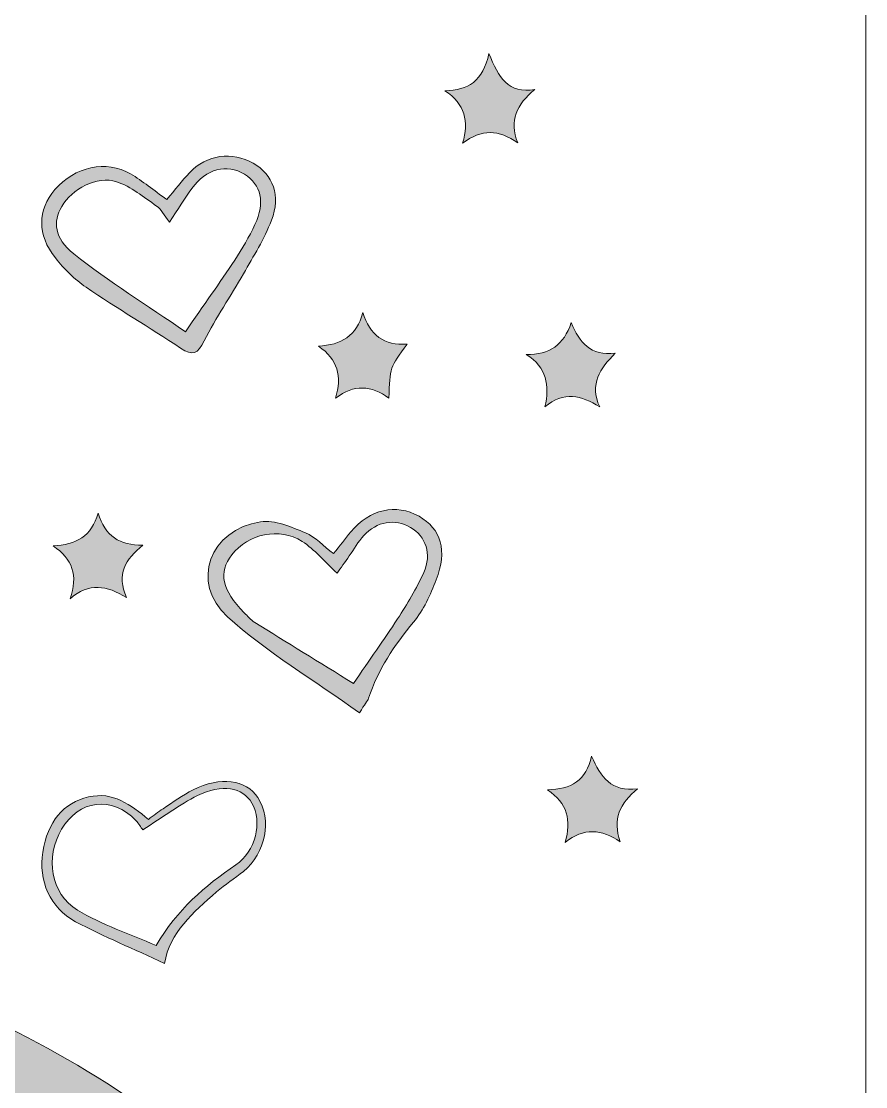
# Model space of a CAD drawing. Extents: x -202 to 798, y -79 to 921.
# Drawn here: x 561.7 to 798, y 219.1 to 517.3 of the extents above; entities that cross this region are included whole.
import ezdxf

# ---------------------------------------------------------------- set-up
doc = ezdxf.new("R2010")
doc.units = 0
doc.header["$MEASUREMENT"] = 0
doc.layers.add('Layer 1', color=7, linetype='Continuous', lineweight=0)

# ---------------------------------------------------------------- blocks, each defined once
blk = doc.blocks.new('Block_1')
at = {"layer": 'Layer 1', "true_color": 0x000000, "transparency": 33554687}
h = blk.add_hatch(color=18, dxfattribs=at)
h.dxf.hatch_style = 2
edge = h.paths.add_edge_path()
edge.add_spline(control_points=[(700.64, 483.22), (695.33, 487.08), (690.49, 487.13), (685.21, 483.13), (686.98, 489.24), (685.92, 494.12), (680.28, 497.84), (686.8, 497.93), (690.89, 500.55), (692.58, 508.25), (695.26, 501.63), (697.95, 496.83), (705.46, 498.21), (700.28, 493.98), (698.2, 489.55), (700.64, 483.22)], knot_values=[0, 0, 0, 0, 1, 1, 1, 2, 2, 2, 3, 3, 3, 4, 4, 4, 5, 5, 5, 5], degree=3, periodic=0)
h = blk.add_hatch(color=18, dxfattribs=at)
h.dxf.hatch_style = 2
edge = h.paths.add_edge_path()
edge.add_spline(control_points=[(603.18, 461.06), (601.61, 463.08), (600.85, 464.7), (599.58, 465.58), (595.98, 468.07), (592.43, 471.04), (588.38, 472.38), (582.99, 474.16), (575.79, 470.34), (573.04, 465.45), (570.61, 461.12), (570.79, 456.69), (576.43, 452.2), (586.22, 444.4), (596.94, 437.77), (607.63, 430.41), (612.79, 437.87), (617.22, 444.08), (621.43, 450.44), (623.54, 453.62), (625.48, 456.95), (627.11, 460.4), (630.01, 466.55), (628.83, 471.62), (624.2, 474.45), (619.18, 477.53), (613.47, 476.05), (609.46, 470.49), (607.43, 467.68), (605.6, 464.72), (603.18, 461.06)], knot_values=[0, 0, 0, 0, 1, 1, 1, 2, 2, 2, 3, 3, 3, 4, 4, 4, 5, 5, 5, 6, 6, 6, 7, 7, 7, 8, 8, 8, 9, 9, 9, 10, 10, 10, 10], degree=3, periodic=0)
edge = h.paths.add_edge_path()
edge.add_spline(control_points=[(602.45, 467.38), (604.73, 470.11), (606.64, 472.63), (608.79, 474.91), (613.58, 479.95), (620.76, 480.96), (626.59, 477.56), (632.18, 474.31), (634.41, 468.49), (631.73, 461.58), (629.71, 456.37), (626.7, 451.53), (623.91, 446.64), (620.32, 440.34), (616.15, 434.35), (612.92, 427.87), (611.08, 424.19), (609.69, 423.55), (606.28, 425.81), (597.54, 431.6), (588.52, 436.96), (579.86, 442.85), (576.62, 445.05), (573.7, 447.97), (571.25, 451.05), (566.09, 457.56), (566.25, 464.48), (571.14, 470.17), (576.67, 476.6), (585.45, 478.56), (592.27, 474.57), (595.68, 472.58), (598.76, 470.01), (602.45, 467.38)], knot_values=[0, 0, 0, 0, 1, 1, 1, 2, 2, 2, 3, 3, 3, 4, 4, 4, 5, 5, 5, 6, 6, 6, 7, 7, 7, 8, 8, 8, 9, 9, 9, 10, 10, 10, 11, 11, 11, 11], degree=3, periodic=0)
h = blk.add_hatch(color=18, dxfattribs=at)
h.dxf.hatch_style = 2
edge = h.paths.add_edge_path()
edge.add_spline(control_points=[(669.7, 426.95), (664.87, 420.44), (664.87, 420.44), (664.57, 411.77), (659.71, 415.49), (654.85, 415.72), (649.65, 411.82), (651.5, 417.92), (650.34, 422.65), (644.85, 426.37), (651.22, 426.71), (655.56, 429.2), (657.27, 435.76), (659.29, 429.5), (663.19, 426.45), (669.7, 426.95)], knot_values=[0, 0, 0, 0, 1, 1, 1, 2, 2, 2, 3, 3, 3, 4, 4, 4, 5, 5, 5, 5], degree=3, periodic=0)
h = blk.add_hatch(color=18, dxfattribs=at)
h.dxf.hatch_style = 2
edge = h.paths.add_edge_path()
edge.add_spline(control_points=[(715.57, 432.94), (717.91, 427.34), (721.02, 423.62), (727.89, 424.39), (723.72, 420.07), (720.65, 415.77), (723.56, 409.37), (718.37, 412.53), (713.55, 413.98), (708.25, 409.35), (709.57, 415.43), (708.79, 420.41), (703.02, 424.04), (709.55, 423.96), (713.55, 426.71), (715.57, 432.94)], knot_values=[0, 0, 0, 0, 1, 1, 1, 2, 2, 2, 3, 3, 3, 4, 4, 4, 5, 5, 5, 5], degree=3, periodic=0)
h = blk.add_hatch(color=18, dxfattribs=at)
h.dxf.hatch_style = 2
edge = h.paths.add_edge_path()
edge.add_spline(control_points=[(654.64, 332), (659.15, 338.56), (663.22, 344.21), (667, 350.05), (669.69, 354.23), (672.32, 358.51), (674.35, 363.03), (676.67, 368.2), (674.92, 373.15), (670.64, 375.66), (666.34, 378.18), (661.17, 377.36), (657.54, 373.35), (655.99, 371.64), (654.84, 369.58), (653.5, 367.68), (652.3, 365.96), (651.1, 364.25), (650.09, 362.81), (646.61, 366.04), (643.83, 369.46), (640.3, 371.74), (633.95, 375.83), (625.2, 373.84), (620.6, 367.93), (616.81, 363.05), (617.87, 358.12), (624.09, 351.76), (625.02, 350.82), (625.93, 349.78), (627.04, 349.08), (636.04, 343.45), (645.09, 337.9), (654.64, 332)], knot_values=[0, 0, 0, 0, 1, 1, 1, 2, 2, 2, 3, 3, 3, 4, 4, 4, 5, 5, 5, 6, 6, 6, 7, 7, 7, 8, 8, 8, 9, 9, 9, 10, 10, 10, 11, 11, 11, 11], degree=3, periodic=0)
edge = h.paths.add_edge_path()
edge.add_spline(control_points=[(656.34, 323.79), (643.63, 332.88), (630.48, 340.62), (619.41, 350.66), (608.88, 360.22), (614.46, 375.07), (628.67, 377.23), (632.63, 377.83), (637.24, 375.75), (641.23, 374.11), (644.02, 372.96), (646.25, 370.47), (649.08, 368.31), (650.85, 370.53), (652.33, 372.48), (653.91, 374.36), (659.26, 380.74), (666.5, 382.39), (673.01, 378.76), (679.18, 375.31), (681.05, 369.08), (677.81, 360.96), (676.17, 356.82), (674.3, 352.51), (671.48, 349.16), (666.05, 342.69), (661.59, 335.84), (658.87, 327.84), (658.56, 326.94), (657.85, 326.17), (656.34, 323.79)], knot_values=[0, 0, 0, 0, 1, 1, 1, 2, 2, 2, 3, 3, 3, 4, 4, 4, 5, 5, 5, 6, 6, 6, 7, 7, 7, 8, 8, 8, 9, 9, 9, 10, 10, 10, 10], degree=3, periodic=0)
h = blk.add_hatch(color=18, dxfattribs=at)
h.dxf.hatch_style = 2
edge = h.paths.add_edge_path()
edge.add_spline(control_points=[(583.24, 379.66), (585.22, 373.25), (589.2, 370.53), (595.73, 370.69), (590.9, 366.68), (588.21, 362.47), (591.2, 356.03), (585.63, 359.37), (580.66, 360.33), (575.38, 355.67), (577.67, 362.22), (576.04, 366.78), (570.62, 370.48), (576.99, 370.79), (581.41, 373.15), (583.24, 379.66)], knot_values=[0, 0, 0, 0, 1, 1, 1, 2, 2, 2, 3, 3, 3, 4, 4, 4, 5, 5, 5, 5], degree=3, periodic=0)
h = blk.add_hatch(color=18, dxfattribs=at)
h.dxf.hatch_style = 2
edge = h.paths.add_edge_path()
edge.add_spline(control_points=[(713.9, 287.5), (715.65, 293.68), (714.57, 298.45), (708.97, 302.2), (715.49, 302.37), (719.88, 304.82), (721.31, 311.62), (723.84, 305.82), (726.83, 301.49), (734.19, 302.52), (729.22, 298.4), (727.08, 294), (729.33, 287.66), (724.06, 291.31), (719.1, 291.61), (713.9, 287.5)], knot_values=[0, 0, 0, 0, 1, 1, 1, 2, 2, 2, 3, 3, 3, 4, 4, 4, 5, 5, 5, 5], degree=3, periodic=0)
h = blk.add_hatch(color=18, dxfattribs=at)
h.dxf.hatch_style = 2
edge = h.paths.add_edge_path()
edge.add_spline(control_points=[(595.7, 291), (595.18, 291.73), (594.62, 292.79), (593.81, 293.62), (587.09, 300.56), (577.8, 299.45), (572.97, 291.17), (568.39, 283.33), (569.82, 273.2), (577.47, 268.55), (584.28, 264.41), (592.08, 261.89), (599.48, 258.64), (605.27, 268.75), (613.15, 275.3), (621.74, 281.19), (627.32, 285.01), (629.25, 293.2), (626.24, 298.5), (623.71, 302.93), (617.82, 304.04), (611.04, 300.6), (606.04, 298.06), (601.48, 294.67), (595.7, 291)], knot_values=[0, 0, 0, 0, 1, 1, 1, 2, 2, 2, 3, 3, 3, 4, 4, 4, 5, 5, 5, 6, 6, 6, 7, 7, 7, 8, 8, 8, 8], degree=3, periodic=0)
edge = h.paths.add_edge_path()
edge.add_spline(control_points=[(597.29, 293.93), (598.73, 294.99), (600.01, 296.02), (601.37, 296.91), (604.15, 298.73), (606.85, 300.74), (609.8, 302.21), (617.47, 306.05), (624.56, 305.09), (627.88, 300.04), (631.94, 293.88), (630.13, 284.46), (623.86, 279.4), (621.41, 277.41), (618.72, 275.7), (616.34, 273.62), (609.83, 267.94), (603.24, 262.29), (601.81, 253.63), (593.2, 257.63), (584.87, 261.1), (576.93, 265.31), (569.72, 269.14), (566.45, 276.89), (567.71, 284.78), (569.07, 293.27), (573.47, 298.57), (580.55, 300.22), (587.38, 301.81), (592.31, 298.04), (597.29, 293.93)], knot_values=[0, 0, 0, 0, 1, 1, 1, 2, 2, 2, 3, 3, 3, 4, 4, 4, 5, 5, 5, 6, 6, 6, 7, 7, 7, 8, 8, 8, 9, 9, 9, 10, 10, 10, 10], degree=3, periodic=0)
h = blk.add_hatch(color=18, dxfattribs=at)
h.dxf.hatch_style = 2
edge = h.paths.add_edge_path()
edge.add_spline(control_points=[(192.81, 153.18), (192.81, 151.49), (192.83, 150.24), (192.81, 148.99), (192.7, 143.6), (193.23, 138.23), (199.17, 136.18), (205.1, 134.12), (209.34, 137.61), (213, 141.83), (213.66, 142.58), (214.41, 143.32), (214.81, 144.21), (218.9, 153.44), (223.03, 162.67), (226.86, 172.01), (227.46, 173.47), (226.63, 175.51), (226.46, 177.28), (225.96, 177.33), (225.46, 177.39), (224.95, 177.45), (224.29, 175.85), (223.62, 174.24), (222.95, 172.64), (220.14, 165.88), (217.58, 159.01), (214.4, 152.44), (213.21, 149.99), (210.58, 148.25), (208.6, 146.19), (207.78, 148.87), (206.2, 151.57), (206.28, 154.23), (206.5, 161.7), (207.37, 169.15), (208.04, 176.6), (208.42, 180.76), (207.66, 184.96), (203.46, 186.16), (195.37, 188.48), (186.98, 188.36), (179.15, 184.95), (176.96, 184), (175.29, 181.3), (174, 179.05), (172.61, 176.64), (172.02, 173.78), (170.94, 171.18), (167.94, 163.99), (165.01, 156.77), (161.71, 149.73), (161, 148.22), (158.86, 147.38), (157.37, 146.24), (156.64, 147.99), (155.38, 149.72), (155.29, 151.5), (155.1, 155.47), (155.38, 159.48), (155.68, 163.46), (156.05, 168.27), (156.7, 173.06), (157.09, 177.87), (157.39, 181.71), (156.88, 185.42), (152.65, 186.95), (148.48, 188.46), (145.04, 186.75), (142.62, 183.37), (140.34, 180.19), (138.49, 176.7), (135.94, 172.5), (135.94, 175.26), (136.08, 177.17), (135.91, 179.05), (135.41, 184.41), (131.46, 188.01), (126.32, 188.02), (123.85, 188.03), (122.83, 187.28), (123.04, 184.46), (123.4, 179.5), (123.14, 174.51), (123.23, 169.53), (123.36, 161.57), (123.17, 153.57), (124.02, 145.69), (124.25, 143.54), (127.42, 140.55), (129.7, 140.04), (133.65, 139.17), (133.35, 143.35), (134.11, 145.89), (137.04, 155.75), (139.77, 165.69), (142.92, 175.48), (143.66, 177.77), (145.77, 179.61), (147.25, 181.66), (147.77, 181.38), (148.29, 181.1), (148.81, 180.82), (148.59, 178.74), (148.37, 176.66), (148.13, 174.59), (147.17, 166.02), (145.83, 157.47), (145.39, 148.87), (145.16, 144.51), (146.75, 140.12), (152, 138.93), (157.23, 137.74), (161.14, 139.93), (163.86, 144.28), (166.18, 147.99), (168.26, 151.85), (170.56, 155.83), (175.74, 141.59), (180.54, 140.98), (192.81, 153.18)], knot_values=[0, 0, 0, 0, 1, 1, 1, 2, 2, 2, 3, 3, 3, 4, 4, 4, 5, 5, 5, 6, 6, 6, 7, 7, 7, 8, 8, 8, 9, 9, 9, 10, 10, 10, 11, 11, 11, 12, 12, 12, 13, 13, 13, 14, 14, 14, 15, 15, 15, 16, 16, 16, 17, 17, 17, 18, 18, 18, 19, 19, 19, 20, 20, 20, 21, 21, 21, 22, 22, 22, 23, 23, 23, 24, 24, 24, 25, 25, 25, 26, 26, 26, 27, 27, 27, 28, 28, 28, 29, 29, 29, 30, 30, 30, 31, 31, 31, 32, 32, 32, 33, 33, 33, 34, 34, 34, 35, 35, 35, 36, 36, 36, 37, 37, 37, 38, 38, 38, 39, 39, 39, 40, 40, 40, 40], degree=3, periodic=0)
edge = h.paths.add_edge_path()
edge.add_spline(control_points=[(63.01, 126.77), (51.54, 130.64), (40.07, 134.51), (28.17, 138.52), (30.23, 150.43), (32.34, 162.69), (34.48, 174.94), (37.71, 193.47), (41, 211.99), (44.2, 230.52), (45.6, 238.64), (47.45, 239.74), (55.3, 236.73), (90.16, 223.37), (126.45, 217.14), (163.55, 214.89), (208.46, 212.17), (253.08, 215.65), (297.69, 220.53), (319.36, 222.91), (341.15, 224.22), (362.89, 225.99), (364.53, 226.12), (366.19, 226.01), (368.39, 226.01), (368.73, 219.76), (369.06, 213.73), (369.41, 207.38), (367, 207.24), (365.3, 207.41), (363.78, 206.97), (362.38, 206.56), (361.17, 205.5), (359.88, 204.73), (361.22, 203.83), (362.46, 202.65), (363.93, 202.13), (365.26, 201.65), (366.84, 201.88), (369.23, 201.76), (368.48, 192.64), (367.5, 183.76), (367.1, 174.85), (366.74, 166.85), (363.01, 160.54), (357.97, 154.88), (356.04, 152.71), (353.42, 150.88), (350.75, 149.7), (344.72, 147.02), (340.26, 149.08), (337.4, 155.63), (346.12, 158.85), (349.82, 165.9), (349.86, 174.58), (349.88, 177.94), (348.14, 182.88), (345.64, 184.25), (343.09, 185.65), (337.56, 184.76), (335.23, 182.72), (331.31, 179.28), (328.89, 174.13), (325.83, 169.71), (324.1, 167.22), (322.36, 164.74), (320.62, 162.26), (320.19, 162.56), (319.77, 162.87), (319.34, 163.18), (319.63, 167.95), (320.11, 172.73), (320.15, 177.51), (320.17, 180.64), (320.03, 184.38), (315.94, 184.98), (311.93, 185.58), (309.93, 182.49), (308.79, 179.24), (306.69, 173.25), (307.05, 167.46), (311.1, 162.22), (313.48, 159.14), (311.49, 150.57), (307.88, 149.44), (306.85, 149.12), (304.29, 150.6), (303.99, 151.68), (303.02, 155.17), (302.51, 158.84), (302.31, 162.46), (302.07, 166.95), (302.34, 171.46), (302.34, 175.95), (302.34, 183.88), (297.27, 187.48), (288.92, 184.97), (293.69, 172.4), (280.87, 175.47), (276.78, 170.46), (276.13, 170.55), (275.47, 170.64), (274.82, 170.74), (273.99, 178.16), (273.17, 185.57), (272.34, 193.01), (266.82, 192.77), (260.62, 187.19), (260.94, 180.91), (261.2, 175.75), (262.83, 170.52), (264.69, 165.63), (265.92, 162.38), (266.18, 160.11), (264.2, 156.99), (260.21, 150.72), (257.59, 143.85), (259.54, 136.15), (261.6, 128), (268.75, 122.94), (276.11, 124.32), (283.97, 125.79), (288.65, 132.36), (286.77, 141.25), (285.23, 148.5), (282.14, 155.43), (279.72, 162.5), (279.41, 163.43), (279.01, 164.33), (278.46, 165.74), (282.11, 167.79), (285.66, 169.78), (289.93, 172.17), (290.32, 166.58), (290.42, 161.93), (291.03, 157.35), (291.5, 153.77), (291.96, 149.95), (293.53, 146.78), (297.43, 138.97), (306.66, 138.35), (311.85, 145.33), (313.42, 147.44), (314.62, 149.9), (315.63, 152.34), (317.9, 157.77), (317.81, 157.81), (324.55, 159.08), (325.23, 149.75), (330.33, 144.05), (339.39, 142.15), (351.12, 139.68), (358.68, 145.94), (365.47, 155.91), (365.47, 151.53), (365.1, 148.17), (365.54, 144.91), (366.76, 135.82), (375.2, 132.28), (381.9, 138.53), (386.16, 142.5), (388.95, 148.06), (392.37, 152.92), (392.83, 153.57), (393.15, 154.31), (393.58, 155.1), (401.43, 143.96), (407.12, 144.52), (416.39, 157.27), (416.39, 153.95), (416.36, 150.76), (416.4, 147.56), (416.45, 142.86), (417.26, 138.38), (422.22, 136.37), (427.45, 134.25), (432.34, 136.15), (434.99, 140.44), (440.02, 148.58), (444.14, 157.28), (448.46, 165.83), (449.49, 167.88), (450.05, 170.24), (450.4, 172.52), (450.64, 174.04), (450.11, 175.66), (449.93, 177.24), (449.44, 177.28), (448.95, 177.31), (448.47, 177.35), (447.24, 174.18), (446.14, 170.96), (444.77, 167.87), (441.99, 161.64), (439.2, 155.42), (436.11, 149.36), (435.41, 147.99), (433.43, 147.27), (432.04, 146.25), (431.35, 147.81), (430.01, 149.38), (430.07, 150.91), (430.38, 159.55), (430.92, 168.19), (431.62, 176.82), (431.99, 181.3), (430.74, 184.67), (426.57, 186.7), (421.91, 188.96), (418.93, 187.44), (417.82, 182.36), (416.53, 176.52), (415.18, 170.68), (413.79, 164.86), (413.48, 163.58), (413.17, 162.15), (412.39, 161.15), (410.96, 159.29), (409.19, 157.71), (407.56, 156.01), (406.49, 158.24), (404.57, 160.45), (404.5, 162.72), (404.33, 168.69), (405.01, 174.68), (405.26, 180.67), (405.57, 188.31), (402.27, 191), (393.91, 189.55), (393.91, 184.37), (393.85, 179.1), (393.93, 173.82), (394.07, 164.14), (389.08, 156.37), (384.5, 148.48), (383.88, 147.42), (382.17, 147), (380.96, 146.29), (380.3, 147.54), (379.07, 148.81), (379.09, 150.05), (379.24, 156.86), (379.52, 163.67), (380.1, 170.46), (380.98, 180.74), (382.14, 191), (383.21, 201.27), (383.24, 201.57), (383.51, 201.84), (383.68, 202.14), (386.32, 202.71), (388.97, 203.28), (391.63, 203.85), (391.7, 204.46), (391.76, 205.07), (391.83, 205.68), (389.21, 206.33), (386.59, 206.98), (383.45, 207.77), (384.49, 215.33), (385.07, 223.06), (374.99, 226), (416.18, 226.84), (456.51, 222.81), (496.49, 211.94), (498.42, 222.86), (500.36, 233.29), (502.1, 243.75), (503.74, 253.6), (506.58, 255.54), (515.95, 252.56), (548.95, 242.06), (579.31, 226.46), (606.76, 205.28), (607.41, 204.78), (608.03, 204.23), (609.23, 203.24), (605.88, 201.76), (602.77, 200.78), (600.06, 199.13), (591.57, 193.97), (582.87, 189.02), (574.93, 183.09), (568.24, 178.09), (565.86, 170.57), (568.65, 162.48), (574.99, 144.11), (581.74, 125.88), (588.37, 107.6), (589.14, 105.46), (590.15, 103.39), (591.61, 99.97), (588.4, 102.29), (586.29, 103.75), (584.24, 105.29), (568.42, 117.08), (551.59, 127.19), (533.49, 135.05), (529.72, 136.68), (528.72, 138.5), (529.46, 142.54), (533.44, 164.49), (537.15, 186.48), (540.9, 208.47), (542.37, 217.13), (539.55, 221.99), (531.24, 225.15), (525.96, 227.17), (520.66, 229.25), (515.23, 230.77), (509.84, 232.28), (505.27, 234.42), (502.69, 240.2), (501.02, 230.79), (499.36, 221.38), (497.66, 211.78), (508.79, 207.96), (519.59, 204.26), (530.96, 200.36), (529.51, 191.81), (528.04, 183), (526.5, 174.2), (522.62, 151.9), (518.69, 129.61), (514.81, 107.31), (513.68, 100.8), (511.39, 99.4), (505.2, 101.78), (470.06, 115.31), (433.44, 121.57), (396.04, 124.24), (357.79, 126.97), (319.8, 123.91), (281.87, 119.53), (238.45, 114.52), (194.94, 111.43), (151.21, 113.35), (121.35, 114.67), (91.91, 119.08), (63, 126.78), (63, 126.78), (63.01, 126.77), (63.01, 126.77)], knot_values=[0, 0, 0, 0, 1, 1, 1, 2, 2, 2, 3, 3, 3, 4, 4, 4, 5, 5, 5, 6, 6, 6, 7, 7, 7, 8, 8, 8, 9, 9, 9, 10, 10, 10, 11, 11, 11, 12, 12, 12, 13, 13, 13, 14, 14, 14, 15, 15, 15, 16, 16, 16, 17, 17, 17, 18, 18, 18, 19, 19, 19, 20, 20, 20, 21, 21, 21, 22, 22, 22, 23, 23, 23, 24, 24, 24, 25, 25, 25, 26, 26, 26, 27, 27, 27, 28, 28, 28, 29, 29, 29, 30, 30, 30, 31, 31, 31, 32, 32, 32, 33, 33, 33, 34, 34, 34, 35, 35, 35, 36, 36, 36, 37, 37, 37, 38, 38, 38, 39, 39, 39, 40, 40, 40, 41, 41, 41, 42, 42, 42, 43, 43, 43, 44, 44, 44, 45, 45, 45, 46, 46, 46, 47, 47, 47, 48, 48, 48, 49, 49, 49, 50, 50, 50, 51, 51, 51, 52, 52, 52, 53, 53, 53, 54, 54, 54, 55, 55, 55, 56, 56, 56, 57, 57, 57, 58, 58, 58, 59, 59, 59, 60, 60, 60, 61, 61, 61, 62, 62, 62, 63, 63, 63, 64, 64, 64, 65, 65, 65, 66, 66, 66, 67, 67, 67, 68, 68, 68, 69, 69, 69, 70, 70, 70, 71, 71, 71, 72, 72, 72, 73, 73, 73, 74, 74, 74, 75, 75, 75, 76, 76, 76, 77, 77, 77, 78, 78, 78, 79, 79, 79, 80, 80, 80, 81, 81, 81, 82, 82, 82, 83, 83, 83, 84, 84, 84, 85, 85, 85, 86, 86, 86, 87, 87, 87, 88, 88, 88, 89, 89, 89, 90, 90, 90, 91, 91, 91, 92, 92, 92, 93, 93, 93, 94, 94, 94, 95, 95, 95, 96, 96, 96, 97, 97, 97, 98, 98, 98, 99, 99, 99, 100, 100, 100, 101, 101, 101, 102, 102, 102, 103, 103, 103, 104, 104, 104, 105, 105, 105, 106, 106, 106, 107, 107, 107, 108, 108, 108, 109, 109, 109, 110, 110, 110, 111, 111, 111, 112, 112, 112, 113, 113, 113, 114, 114, 114, 114], degree=3, periodic=0)
at = {"layer": 'Layer 1'}
for points, knots in [([(-202, 921), (131.33, 921), (464.67, 921), (798, 921), (798, 587.67), (798, 254.33), (798, -79), (464.67, -79), (131.33, -79), (-202, -79), (-202, 254.33), (-202, 587.67), (-202, 921)], [0, 0, 0, 0, 1, 1, 1, 2, 2, 2, 3, 3, 3, 4, 4, 4, 4]), ([(700.64, 483.22), (698.2, 489.55), (700.28, 493.98), (705.46, 498.21), (697.95, 496.83), (695.26, 501.63), (692.58, 508.25), (690.89, 500.55), (686.8, 497.93), (680.28, 497.84), (685.92, 494.12), (686.98, 489.24), (685.21, 483.13), (690.49, 487.13), (695.33, 487.08), (700.64, 483.22)], [0, 0, 0, 0, 1, 1, 1, 2, 2, 2, 3, 3, 3, 4, 4, 4, 5, 5, 5, 5]), ([(700.64, 483.22), (695.33, 487.08), (690.49, 487.13), (685.21, 483.13), (686.98, 489.24), (685.92, 494.12), (680.28, 497.84), (686.8, 497.93), (690.89, 500.55), (692.58, 508.25), (695.26, 501.63), (697.95, 496.83), (705.46, 498.21), (700.28, 493.98), (698.2, 489.55), (700.64, 483.22)], [0, 0, 0, 0, 1, 1, 1, 2, 2, 2, 3, 3, 3, 4, 4, 4, 5, 5, 5, 5]), ([(602.45, 467.38), (598.76, 470.01), (595.68, 472.58), (592.27, 474.57), (585.45, 478.56), (576.67, 476.6), (571.14, 470.17), (566.25, 464.48), (566.09, 457.56), (571.25, 451.05), (573.7, 447.97), (576.62, 445.05), (579.86, 442.85), (588.52, 436.96), (597.54, 431.6), (606.28, 425.81), (609.69, 423.55), (611.08, 424.19), (612.92, 427.87), (616.15, 434.35), (620.32, 440.34), (623.91, 446.64), (626.7, 451.53), (629.71, 456.37), (631.73, 461.58), (634.41, 468.49), (632.18, 474.31), (626.59, 477.56), (620.76, 480.96), (613.58, 479.95), (608.79, 474.91), (606.64, 472.63), (604.73, 470.11), (602.45, 467.38)], [0, 0, 0, 0, 1, 1, 1, 2, 2, 2, 3, 3, 3, 4, 4, 4, 5, 5, 5, 6, 6, 6, 7, 7, 7, 8, 8, 8, 9, 9, 9, 10, 10, 10, 11, 11, 11, 11]), ([(602.45, 467.38), (604.73, 470.11), (606.64, 472.63), (608.79, 474.91), (613.58, 479.95), (620.76, 480.96), (626.59, 477.56), (632.18, 474.31), (634.41, 468.49), (631.73, 461.58), (629.71, 456.37), (626.7, 451.53), (623.91, 446.64), (620.32, 440.34), (616.15, 434.35), (612.92, 427.87), (611.08, 424.19), (609.69, 423.55), (606.28, 425.81), (597.54, 431.6), (588.52, 436.96), (579.86, 442.85), (576.62, 445.05), (573.7, 447.97), (571.25, 451.05), (566.09, 457.56), (566.25, 464.48), (571.14, 470.17), (576.67, 476.6), (585.45, 478.56), (592.27, 474.57), (595.68, 472.58), (598.76, 470.01), (602.45, 467.38)], [0, 0, 0, 0, 1, 1, 1, 2, 2, 2, 3, 3, 3, 4, 4, 4, 5, 5, 5, 6, 6, 6, 7, 7, 7, 8, 8, 8, 9, 9, 9, 10, 10, 10, 11, 11, 11, 11]), ([(603.18, 461.06), (601.61, 463.08), (600.85, 464.7), (599.58, 465.58), (595.98, 468.07), (592.43, 471.04), (588.38, 472.38), (582.99, 474.16), (575.79, 470.34), (573.04, 465.45), (570.61, 461.12), (570.79, 456.69), (576.43, 452.2), (586.22, 444.4), (596.94, 437.77), (607.63, 430.41), (612.79, 437.87), (617.22, 444.08), (621.43, 450.44), (623.54, 453.62), (625.48, 456.95), (627.11, 460.4), (630.01, 466.55), (628.83, 471.62), (624.2, 474.45), (619.18, 477.53), (613.47, 476.05), (609.46, 470.49), (607.43, 467.68), (605.6, 464.72), (603.18, 461.06)], [0, 0, 0, 0, 1, 1, 1, 2, 2, 2, 3, 3, 3, 4, 4, 4, 5, 5, 5, 6, 6, 6, 7, 7, 7, 8, 8, 8, 9, 9, 9, 10, 10, 10, 10]), ([(603.18, 461.06), (605.6, 464.72), (607.43, 467.68), (609.46, 470.49), (613.47, 476.05), (619.18, 477.53), (624.2, 474.45), (628.83, 471.62), (630.01, 466.55), (627.11, 460.4), (625.48, 456.95), (623.54, 453.62), (621.43, 450.44), (617.22, 444.08), (612.79, 437.87), (607.63, 430.41), (596.94, 437.77), (586.22, 444.4), (576.43, 452.2), (570.79, 456.69), (570.61, 461.12), (573.04, 465.45), (575.79, 470.34), (582.99, 474.16), (588.38, 472.38), (592.43, 471.04), (595.98, 468.07), (599.58, 465.58), (600.85, 464.7), (601.61, 463.08), (603.18, 461.06)], [0, 0, 0, 0, 1, 1, 1, 2, 2, 2, 3, 3, 3, 4, 4, 4, 5, 5, 5, 6, 6, 6, 7, 7, 7, 8, 8, 8, 9, 9, 9, 10, 10, 10, 10]), ([(669.7, 426.95), (663.19, 426.45), (659.29, 429.5), (657.27, 435.76), (655.56, 429.2), (651.22, 426.71), (644.85, 426.37), (650.34, 422.65), (651.5, 417.92), (649.65, 411.82), (654.85, 415.72), (659.71, 415.49), (664.57, 411.77), (664.87, 420.44), (664.87, 420.44), (669.7, 426.95)], [0, 0, 0, 0, 1, 1, 1, 2, 2, 2, 3, 3, 3, 4, 4, 4, 5, 5, 5, 5]), ([(669.7, 426.95), (664.87, 420.44), (664.87, 420.44), (664.57, 411.77), (659.71, 415.49), (654.85, 415.72), (649.65, 411.82), (651.5, 417.92), (650.34, 422.65), (644.85, 426.37), (651.22, 426.71), (655.56, 429.2), (657.27, 435.76), (659.29, 429.5), (663.19, 426.45), (669.7, 426.95)], [0, 0, 0, 0, 1, 1, 1, 2, 2, 2, 3, 3, 3, 4, 4, 4, 5, 5, 5, 5]), ([(715.57, 432.94), (713.55, 426.71), (709.55, 423.96), (703.02, 424.04), (708.79, 420.41), (709.57, 415.43), (708.25, 409.35), (713.55, 413.98), (718.37, 412.53), (723.56, 409.37), (720.65, 415.77), (723.72, 420.07), (727.89, 424.39), (721.02, 423.62), (717.91, 427.34), (715.57, 432.94)], [0, 0, 0, 0, 1, 1, 1, 2, 2, 2, 3, 3, 3, 4, 4, 4, 5, 5, 5, 5]), ([(715.57, 432.94), (717.91, 427.34), (721.02, 423.62), (727.89, 424.39), (723.72, 420.07), (720.65, 415.77), (723.56, 409.37), (718.37, 412.53), (713.55, 413.98), (708.25, 409.35), (709.57, 415.43), (708.79, 420.41), (703.02, 424.04), (709.55, 423.96), (713.55, 426.71), (715.57, 432.94)], [0, 0, 0, 0, 1, 1, 1, 2, 2, 2, 3, 3, 3, 4, 4, 4, 5, 5, 5, 5]), ([(656.34, 323.79), (657.85, 326.17), (658.56, 326.94), (658.87, 327.84), (661.59, 335.84), (666.05, 342.69), (671.48, 349.16), (674.3, 352.51), (676.17, 356.82), (677.81, 360.96), (681.05, 369.08), (679.18, 375.31), (673.01, 378.76), (666.5, 382.39), (659.26, 380.74), (653.91, 374.36), (652.33, 372.48), (650.85, 370.53), (649.08, 368.31), (646.25, 370.47), (644.02, 372.96), (641.23, 374.11), (637.24, 375.75), (632.63, 377.83), (628.67, 377.23), (614.46, 375.07), (608.88, 360.22), (619.41, 350.66), (630.48, 340.62), (643.63, 332.88), (656.34, 323.79)], [0, 0, 0, 0, 1, 1, 1, 2, 2, 2, 3, 3, 3, 4, 4, 4, 5, 5, 5, 6, 6, 6, 7, 7, 7, 8, 8, 8, 9, 9, 9, 10, 10, 10, 10]), ([(656.34, 323.79), (643.63, 332.88), (630.48, 340.62), (619.41, 350.66), (608.88, 360.22), (614.46, 375.07), (628.67, 377.23), (632.63, 377.83), (637.24, 375.75), (641.23, 374.11), (644.02, 372.96), (646.25, 370.47), (649.08, 368.31), (650.85, 370.53), (652.33, 372.48), (653.91, 374.36), (659.26, 380.74), (666.5, 382.39), (673.01, 378.76), (679.18, 375.31), (681.05, 369.08), (677.81, 360.96), (676.17, 356.82), (674.3, 352.51), (671.48, 349.16), (666.05, 342.69), (661.59, 335.84), (658.87, 327.84), (658.56, 326.94), (657.85, 326.17), (656.34, 323.79)], [0, 0, 0, 0, 1, 1, 1, 2, 2, 2, 3, 3, 3, 4, 4, 4, 5, 5, 5, 6, 6, 6, 7, 7, 7, 8, 8, 8, 9, 9, 9, 10, 10, 10, 10]), ([(583.24, 379.66), (581.41, 373.15), (576.99, 370.79), (570.62, 370.48), (576.04, 366.78), (577.67, 362.22), (575.38, 355.67), (580.66, 360.33), (585.63, 359.37), (591.2, 356.03), (588.21, 362.47), (590.9, 366.68), (595.73, 370.69), (589.2, 370.53), (585.22, 373.25), (583.24, 379.66)], [0, 0, 0, 0, 1, 1, 1, 2, 2, 2, 3, 3, 3, 4, 4, 4, 5, 5, 5, 5]), ([(583.24, 379.66), (585.22, 373.25), (589.2, 370.53), (595.73, 370.69), (590.9, 366.68), (588.21, 362.47), (591.2, 356.03), (585.63, 359.37), (580.66, 360.33), (575.38, 355.67), (577.67, 362.22), (576.04, 366.78), (570.62, 370.48), (576.99, 370.79), (581.41, 373.15), (583.24, 379.66)], [0, 0, 0, 0, 1, 1, 1, 2, 2, 2, 3, 3, 3, 4, 4, 4, 5, 5, 5, 5]), ([(654.64, 332), (659.15, 338.56), (663.22, 344.21), (667, 350.05), (669.69, 354.23), (672.32, 358.51), (674.35, 363.03), (676.67, 368.2), (674.92, 373.15), (670.64, 375.66), (666.34, 378.18), (661.17, 377.36), (657.54, 373.35), (655.99, 371.64), (654.84, 369.58), (653.5, 367.68), (652.3, 365.96), (651.1, 364.25), (650.09, 362.81), (646.61, 366.04), (643.83, 369.46), (640.3, 371.74), (633.95, 375.83), (625.2, 373.84), (620.6, 367.93), (616.81, 363.05), (617.87, 358.12), (624.09, 351.76), (625.02, 350.82), (625.93, 349.78), (627.04, 349.08), (636.04, 343.45), (645.09, 337.9), (654.64, 332)], [0, 0, 0, 0, 1, 1, 1, 2, 2, 2, 3, 3, 3, 4, 4, 4, 5, 5, 5, 6, 6, 6, 7, 7, 7, 8, 8, 8, 9, 9, 9, 10, 10, 10, 11, 11, 11, 11]), ([(654.64, 332), (645.09, 337.9), (636.04, 343.45), (627.04, 349.08), (625.93, 349.78), (625.02, 350.82), (624.09, 351.76), (617.87, 358.12), (616.81, 363.05), (620.6, 367.93), (625.2, 373.84), (633.95, 375.83), (640.3, 371.74), (643.83, 369.46), (646.61, 366.04), (650.09, 362.81), (651.1, 364.25), (652.3, 365.96), (653.5, 367.68), (654.84, 369.58), (655.99, 371.64), (657.54, 373.35), (661.17, 377.36), (666.34, 378.18), (670.64, 375.66), (674.92, 373.15), (676.67, 368.2), (674.35, 363.03), (672.32, 358.51), (669.69, 354.23), (667, 350.05), (663.22, 344.21), (659.15, 338.56), (654.64, 332)], [0, 0, 0, 0, 1, 1, 1, 2, 2, 2, 3, 3, 3, 4, 4, 4, 5, 5, 5, 6, 6, 6, 7, 7, 7, 8, 8, 8, 9, 9, 9, 10, 10, 10, 11, 11, 11, 11]), ([(713.9, 287.5), (719.1, 291.61), (724.06, 291.31), (729.33, 287.66), (727.08, 294), (729.22, 298.4), (734.19, 302.52), (726.83, 301.49), (723.84, 305.82), (721.31, 311.62), (719.88, 304.82), (715.49, 302.37), (708.97, 302.2), (714.57, 298.45), (715.65, 293.68), (713.9, 287.5)], [0, 0, 0, 0, 1, 1, 1, 2, 2, 2, 3, 3, 3, 4, 4, 4, 5, 5, 5, 5]), ([(713.9, 287.5), (715.65, 293.68), (714.57, 298.45), (708.97, 302.2), (715.49, 302.37), (719.88, 304.82), (721.31, 311.62), (723.84, 305.82), (726.83, 301.49), (734.19, 302.52), (729.22, 298.4), (727.08, 294), (729.33, 287.66), (724.06, 291.31), (719.1, 291.61), (713.9, 287.5)], [0, 0, 0, 0, 1, 1, 1, 2, 2, 2, 3, 3, 3, 4, 4, 4, 5, 5, 5, 5]), ([(597.29, 293.93), (592.31, 298.04), (587.38, 301.81), (580.55, 300.22), (573.47, 298.57), (569.07, 293.27), (567.71, 284.78), (566.45, 276.89), (569.72, 269.14), (576.93, 265.31), (584.87, 261.1), (593.2, 257.63), (601.81, 253.63), (603.24, 262.29), (609.83, 267.94), (616.34, 273.62), (618.72, 275.7), (621.41, 277.41), (623.86, 279.4), (630.13, 284.46), (631.94, 293.88), (627.88, 300.04), (624.56, 305.09), (617.47, 306.05), (609.8, 302.21), (606.85, 300.74), (604.15, 298.73), (601.37, 296.91), (600.01, 296.02), (598.73, 294.99), (597.29, 293.93)], [0, 0, 0, 0, 1, 1, 1, 2, 2, 2, 3, 3, 3, 4, 4, 4, 5, 5, 5, 6, 6, 6, 7, 7, 7, 8, 8, 8, 9, 9, 9, 10, 10, 10, 10]), ([(597.29, 293.93), (598.73, 294.99), (600.01, 296.02), (601.37, 296.91), (604.15, 298.73), (606.85, 300.74), (609.8, 302.21), (617.47, 306.05), (624.56, 305.09), (627.88, 300.04), (631.94, 293.88), (630.13, 284.46), (623.86, 279.4), (621.41, 277.41), (618.72, 275.7), (616.34, 273.62), (609.83, 267.94), (603.24, 262.29), (601.81, 253.63), (593.2, 257.63), (584.87, 261.1), (576.93, 265.31), (569.72, 269.14), (566.45, 276.89), (567.71, 284.78), (569.07, 293.27), (573.47, 298.57), (580.55, 300.22), (587.38, 301.81), (592.31, 298.04), (597.29, 293.93)], [0, 0, 0, 0, 1, 1, 1, 2, 2, 2, 3, 3, 3, 4, 4, 4, 5, 5, 5, 6, 6, 6, 7, 7, 7, 8, 8, 8, 9, 9, 9, 10, 10, 10, 10]), ([(595.7, 291), (595.18, 291.73), (594.62, 292.79), (593.81, 293.62), (587.09, 300.56), (577.8, 299.45), (572.97, 291.17), (568.39, 283.33), (569.82, 273.2), (577.47, 268.55), (584.28, 264.41), (592.08, 261.89), (599.48, 258.64), (605.27, 268.75), (613.15, 275.3), (621.74, 281.19), (627.32, 285.01), (629.25, 293.2), (626.24, 298.5), (623.71, 302.93), (617.82, 304.04), (611.04, 300.6), (606.04, 298.06), (601.48, 294.67), (595.7, 291)], [0, 0, 0, 0, 1, 1, 1, 2, 2, 2, 3, 3, 3, 4, 4, 4, 5, 5, 5, 6, 6, 6, 7, 7, 7, 8, 8, 8, 8]), ([(595.7, 291), (601.48, 294.67), (606.04, 298.06), (611.04, 300.6), (617.82, 304.04), (623.71, 302.93), (626.24, 298.5), (629.25, 293.2), (627.32, 285.01), (621.74, 281.19), (613.15, 275.3), (605.27, 268.75), (599.48, 258.64), (592.08, 261.89), (584.28, 264.41), (577.47, 268.55), (569.82, 273.2), (568.39, 283.33), (572.97, 291.17), (577.8, 299.45), (587.09, 300.56), (593.81, 293.62), (594.62, 292.79), (595.18, 291.73), (595.7, 291)], [0, 0, 0, 0, 1, 1, 1, 2, 2, 2, 3, 3, 3, 4, 4, 4, 5, 5, 5, 6, 6, 6, 7, 7, 7, 8, 8, 8, 8]), ([(63, 126.78), (91.91, 119.08), (121.35, 114.67), (151.21, 113.35), (194.94, 111.43), (238.45, 114.52), (281.87, 119.53), (319.8, 123.91), (357.79, 126.97), (396.04, 124.24), (433.44, 121.57), (470.06, 115.31), (505.2, 101.78), (511.39, 99.4), (513.68, 100.8), (514.81, 107.31), (518.69, 129.61), (522.62, 151.9), (526.5, 174.2), (528.04, 183), (529.51, 191.81), (530.96, 200.36), (519.59, 204.26), (508.79, 207.96), (497.66, 211.78), (499.36, 221.38), (501.02, 230.79), (502.69, 240.2), (505.27, 234.42), (509.84, 232.28), (515.23, 230.77), (520.66, 229.25), (525.96, 227.17), (531.24, 225.15), (539.55, 221.99), (542.37, 217.13), (540.9, 208.47), (537.15, 186.48), (533.44, 164.49), (529.46, 142.54), (528.72, 138.5), (529.72, 136.68), (533.49, 135.05), (551.59, 127.19), (568.42, 117.08), (584.24, 105.29), (586.29, 103.75), (588.4, 102.29), (591.61, 99.97), (590.15, 103.39), (589.14, 105.46), (588.37, 107.6), (581.74, 125.88), (574.99, 144.11), (568.65, 162.48), (565.86, 170.57), (568.24, 178.09), (574.93, 183.09), (582.87, 189.02), (591.57, 193.97), (600.06, 199.13), (602.77, 200.78), (605.88, 201.76), (609.23, 203.24), (608.03, 204.23), (607.41, 204.78), (606.76, 205.28), (579.31, 226.46), (548.95, 242.06), (515.95, 252.56), (506.58, 255.54), (503.74, 253.6), (502.1, 243.75), (500.36, 233.29), (498.42, 222.86), (496.49, 211.94), (456.51, 222.81), (416.18, 226.84), (374.99, 226), (385.07, 223.06), (384.49, 215.33), (383.45, 207.77), (386.59, 206.98), (389.21, 206.33), (391.83, 205.68), (391.76, 205.07), (391.7, 204.46), (391.63, 203.85), (388.97, 203.28), (386.32, 202.71), (383.68, 202.14), (383.51, 201.84), (383.24, 201.57), (383.21, 201.27), (382.14, 191), (380.98, 180.74), (380.1, 170.46), (379.52, 163.67), (379.24, 156.86), (379.09, 150.05), (379.07, 148.81), (380.3, 147.54), (380.96, 146.29), (382.17, 147), (383.88, 147.42), (384.5, 148.48), (389.08, 156.37), (394.07, 164.14), (393.93, 173.82), (393.85, 179.1), (393.91, 184.37), (393.91, 189.55), (402.27, 191), (405.57, 188.31), (405.26, 180.67), (405.01, 174.68), (404.33, 168.69), (404.5, 162.72), (404.57, 160.45), (406.49, 158.24), (407.56, 156.01), (409.19, 157.71), (410.96, 159.29), (412.39, 161.15), (413.17, 162.15), (413.48, 163.58), (413.79, 164.86), (415.18, 170.68), (416.53, 176.52), (417.82, 182.36), (418.93, 187.44), (421.91, 188.96), (426.57, 186.7), (430.74, 184.67), (431.99, 181.3), (431.62, 176.82), (430.92, 168.19), (430.38, 159.55), (430.07, 150.91), (430.01, 149.38), (431.35, 147.81), (432.04, 146.25), (433.43, 147.27), (435.41, 147.99), (436.11, 149.36), (439.2, 155.42), (441.99, 161.64), (444.77, 167.87), (446.14, 170.96), (447.24, 174.18), (448.47, 177.35), (448.95, 177.31), (449.44, 177.28), (449.93, 177.24), (450.11, 175.66), (450.64, 174.04), (450.4, 172.52), (450.05, 170.24), (449.49, 167.88), (448.46, 165.83), (444.14, 157.28), (440.02, 148.58), (434.99, 140.44), (432.34, 136.15), (427.45, 134.25), (422.22, 136.37), (417.26, 138.38), (416.45, 142.86), (416.4, 147.56), (416.36, 150.76), (416.39, 153.95), (416.39, 157.27), (407.12, 144.52), (401.43, 143.96), (393.58, 155.1), (393.15, 154.31), (392.83, 153.57), (392.37, 152.92), (388.95, 148.06), (386.16, 142.5), (381.9, 138.53), (375.2, 132.28), (366.76, 135.82), (365.54, 144.91), (365.1, 148.17), (365.47, 151.53), (365.47, 155.91), (358.68, 145.94), (351.12, 139.68), (339.39, 142.15), (330.33, 144.05), (325.23, 149.75), (324.55, 159.08), (317.81, 157.81), (317.9, 157.77), (315.63, 152.34), (314.62, 149.9), (313.42, 147.44), (311.85, 145.33), (306.66, 138.35), (297.43, 138.97), (293.53, 146.78), (291.96, 149.95), (291.5, 153.77), (291.03, 157.35), (290.42, 161.93), (290.32, 166.58), (289.93, 172.17), (285.66, 169.78), (282.11, 167.79), (278.46, 165.74), (279.01, 164.33), (279.41, 163.43), (279.72, 162.5), (282.14, 155.43), (285.23, 148.5), (286.77, 141.25), (288.65, 132.36), (283.97, 125.79), (276.11, 124.32), (268.75, 122.94), (261.6, 128), (259.54, 136.15), (257.59, 143.85), (260.21, 150.72), (264.2, 156.99), (266.18, 160.11), (265.92, 162.38), (264.69, 165.63), (262.83, 170.52), (261.2, 175.75), (260.94, 180.91), (260.62, 187.19), (266.82, 192.77), (272.34, 193.01), (273.17, 185.57), (273.99, 178.16), (274.82, 170.74), (275.47, 170.64), (276.13, 170.55), (276.78, 170.46), (280.87, 175.47), (293.69, 172.4), (288.92, 184.97), (297.27, 187.48), (302.34, 183.88), (302.34, 175.95), (302.34, 171.46), (302.07, 166.95), (302.31, 162.46), (302.51, 158.84), (303.02, 155.17), (303.99, 151.68), (304.29, 150.6), (306.85, 149.12), (307.88, 149.44), (311.49, 150.57), (313.48, 159.14), (311.1, 162.22), (307.05, 167.46), (306.69, 173.25), (308.79, 179.24), (309.93, 182.49), (311.93, 185.58), (315.94, 184.98), (320.03, 184.38), (320.17, 180.64), (320.15, 177.51), (320.11, 172.73), (319.63, 167.95), (319.34, 163.18), (319.77, 162.87), (320.19, 162.56), (320.62, 162.26), (322.36, 164.74), (324.1, 167.22), (325.83, 169.71), (328.89, 174.13), (331.31, 179.28), (335.23, 182.72), (337.56, 184.76), (343.09, 185.65), (345.64, 184.25), (348.14, 182.88), (349.88, 177.94), (349.86, 174.58), (349.82, 165.9), (346.12, 158.85), (337.4, 155.63), (340.26, 149.08), (344.72, 147.02), (350.75, 149.7), (353.42, 150.88), (356.04, 152.71), (357.97, 154.88), (363.01, 160.54), (366.74, 166.85), (367.1, 174.85), (367.5, 183.76), (368.48, 192.64), (369.23, 201.76), (366.84, 201.88), (365.26, 201.65), (363.93, 202.13), (362.46, 202.65), (361.22, 203.83), (359.88, 204.73), (361.17, 205.5), (362.38, 206.56), (363.78, 206.97), (365.3, 207.41), (367, 207.24), (369.41, 207.38), (369.06, 213.73), (368.73, 219.76), (368.39, 226.01), (366.19, 226.01), (364.53, 226.12), (362.89, 225.99), (341.15, 224.22), (319.36, 222.91), (297.69, 220.53), (253.08, 215.65), (208.46, 212.17), (163.55, 214.89), (126.45, 217.14), (90.16, 223.37), (55.3, 236.73), (47.45, 239.74), (45.6, 238.64), (44.2, 230.52), (41, 211.99), (37.71, 193.47), (34.48, 174.94), (32.34, 162.69), (30.23, 150.43), (28.17, 138.52), (40.07, 134.51), (51.54, 130.64), (63.02, 126.77), (61.66, 117.2), (60.3, 107.63), (58.94, 98.07), (58.5, 97.88), (58.06, 97.68), (57.62, 97.49), (56.05, 104.73), (50.29, 106.06), (44.75, 107.82), (39.68, 109.44), (34.66, 111.21), (29.67, 113.09), (21.83, 116.04), (18.99, 121.23), (20.42, 129.49), (24.2, 151.45), (27.87, 173.43), (31.79, 195.37), (32.51, 199.43), (31.66, 201.4), (27.6, 203.18), (8.93, 211.35), (-8.43, 221.84), (-24.69, 234.14), (-26.19, 235.27), (-27.76, 236.31), (-30.28, 238.08), (-29.02, 235.11), (-28.18, 233.34), (-27.5, 231.51), (-20.76, 213.11), (-13.82, 194.78), (-7.44, 176.25), (-4.65, 168.16), (-6.78, 160.49), (-13.57, 155.08), (-19.65, 150.24), (-26.2, 145.92), (-32.87, 141.92), (-37.47, 139.15), (-42.63, 137.32), (-48.04, 134.83), (-47.09, 134.09), (-46.57, 133.68), (-46.04, 133.29), (-42.7, 130.81), (-39.39, 128.28), (-36, 125.88), (-10.67, 107.92), (16.91, 94.52), (46.5, 85.22), (53.58, 83), (57.42, 84.95), (58.59, 91.19), (60.42, 100.99), (62.17, 110.81), (63.71, 120.66), (64.02, 122.62), (63.26, 124.74), (63, 126.78)], [0, 0, 0, 0, 1, 1, 1, 2, 2, 2, 3, 3, 3, 4, 4, 4, 5, 5, 5, 6, 6, 6, 7, 7, 7, 8, 8, 8, 9, 9, 9, 10, 10, 10, 11, 11, 11, 12, 12, 12, 13, 13, 13, 14, 14, 14, 15, 15, 15, 16, 16, 16, 17, 17, 17, 18, 18, 18, 19, 19, 19, 20, 20, 20, 21, 21, 21, 22, 22, 22, 23, 23, 23, 24, 24, 24, 25, 25, 25, 26, 26, 26, 27, 27, 27, 28, 28, 28, 29, 29, 29, 30, 30, 30, 31, 31, 31, 32, 32, 32, 33, 33, 33, 34, 34, 34, 35, 35, 35, 36, 36, 36, 37, 37, 37, 38, 38, 38, 39, 39, 39, 40, 40, 40, 41, 41, 41, 42, 42, 42, 43, 43, 43, 44, 44, 44, 45, 45, 45, 46, 46, 46, 47, 47, 47, 48, 48, 48, 49, 49, 49, 50, 50, 50, 51, 51, 51, 52, 52, 52, 53, 53, 53, 54, 54, 54, 55, 55, 55, 56, 56, 56, 57, 57, 57, 58, 58, 58, 59, 59, 59, 60, 60, 60, 61, 61, 61, 62, 62, 62, 63, 63, 63, 64, 64, 64, 65, 65, 65, 66, 66, 66, 67, 67, 67, 68, 68, 68, 69, 69, 69, 70, 70, 70, 71, 71, 71, 72, 72, 72, 73, 73, 73, 74, 74, 74, 75, 75, 75, 76, 76, 76, 77, 77, 77, 78, 78, 78, 79, 79, 79, 80, 80, 80, 81, 81, 81, 82, 82, 82, 83, 83, 83, 84, 84, 84, 85, 85, 85, 86, 86, 86, 87, 87, 87, 88, 88, 88, 89, 89, 89, 90, 90, 90, 91, 91, 91, 92, 92, 92, 93, 93, 93, 94, 94, 94, 95, 95, 95, 96, 96, 96, 97, 97, 97, 98, 98, 98, 99, 99, 99, 100, 100, 100, 101, 101, 101, 102, 102, 102, 103, 103, 103, 104, 104, 104, 105, 105, 105, 106, 106, 106, 107, 107, 107, 108, 108, 108, 109, 109, 109, 110, 110, 110, 111, 111, 111, 112, 112, 112, 113, 113, 113, 114, 114, 114, 115, 115, 115, 116, 116, 116, 117, 117, 117, 118, 118, 118, 119, 119, 119, 120, 120, 120, 121, 121, 121, 122, 122, 122, 123, 123, 123, 124, 124, 124, 125, 125, 125, 126, 126, 126, 127, 127, 127, 128, 128, 128, 129, 129, 129, 130, 130, 130, 131, 131, 131, 132, 132, 132, 133, 133, 133, 133]), ([(63.01, 126.77), (51.54, 130.64), (40.07, 134.51), (28.17, 138.52), (30.23, 150.43), (32.34, 162.69), (34.48, 174.94), (37.71, 193.47), (41, 211.99), (44.2, 230.52), (45.6, 238.64), (47.45, 239.74), (55.3, 236.73), (90.16, 223.37), (126.45, 217.14), (163.55, 214.89), (208.46, 212.17), (253.08, 215.65), (297.69, 220.53), (319.36, 222.91), (341.15, 224.22), (362.89, 225.99), (364.53, 226.12), (366.19, 226.01), (368.39, 226.01), (368.73, 219.76), (369.06, 213.73), (369.41, 207.38), (367, 207.24), (365.3, 207.41), (363.78, 206.97), (362.38, 206.56), (361.17, 205.5), (359.88, 204.73), (361.22, 203.83), (362.46, 202.65), (363.93, 202.13), (365.26, 201.65), (366.84, 201.88), (369.23, 201.76), (368.48, 192.64), (367.5, 183.76), (367.1, 174.85), (366.74, 166.85), (363.01, 160.54), (357.97, 154.88), (356.04, 152.71), (353.42, 150.88), (350.75, 149.7), (344.72, 147.02), (340.26, 149.08), (337.4, 155.63), (346.12, 158.85), (349.82, 165.9), (349.86, 174.58), (349.88, 177.94), (348.14, 182.88), (345.64, 184.25), (343.09, 185.65), (337.56, 184.76), (335.23, 182.72), (331.31, 179.28), (328.89, 174.13), (325.83, 169.71), (324.1, 167.22), (322.36, 164.74), (320.62, 162.26), (320.19, 162.56), (319.77, 162.87), (319.34, 163.18), (319.63, 167.95), (320.11, 172.73), (320.15, 177.51), (320.17, 180.64), (320.03, 184.38), (315.94, 184.98), (311.93, 185.58), (309.93, 182.49), (308.79, 179.24), (306.69, 173.25), (307.05, 167.46), (311.1, 162.22), (313.48, 159.14), (311.49, 150.57), (307.88, 149.44), (306.85, 149.12), (304.29, 150.6), (303.99, 151.68), (303.02, 155.17), (302.51, 158.84), (302.31, 162.46), (302.07, 166.95), (302.34, 171.46), (302.34, 175.95), (302.34, 183.88), (297.27, 187.48), (288.92, 184.97), (293.69, 172.4), (280.87, 175.47), (276.78, 170.46), (276.13, 170.55), (275.47, 170.64), (274.82, 170.74), (273.99, 178.16), (273.17, 185.57), (272.34, 193.01), (266.82, 192.77), (260.62, 187.19), (260.94, 180.91), (261.2, 175.75), (262.83, 170.52), (264.69, 165.63), (265.92, 162.38), (266.18, 160.11), (264.2, 156.99), (260.21, 150.72), (257.59, 143.85), (259.54, 136.15), (261.6, 128), (268.75, 122.94), (276.11, 124.32), (283.97, 125.79), (288.65, 132.36), (286.77, 141.25), (285.23, 148.5), (282.14, 155.43), (279.72, 162.5), (279.41, 163.43), (279.01, 164.33), (278.46, 165.74), (282.11, 167.79), (285.66, 169.78), (289.93, 172.17), (290.32, 166.58), (290.42, 161.93), (291.03, 157.35), (291.5, 153.77), (291.96, 149.95), (293.53, 146.78), (297.43, 138.97), (306.66, 138.35), (311.85, 145.33), (313.42, 147.44), (314.62, 149.9), (315.63, 152.34), (317.9, 157.77), (317.81, 157.81), (324.55, 159.08), (325.23, 149.75), (330.33, 144.05), (339.39, 142.15), (351.12, 139.68), (358.68, 145.94), (365.47, 155.91), (365.47, 151.53), (365.1, 148.17), (365.54, 144.91), (366.76, 135.82), (375.2, 132.28), (381.9, 138.53), (386.16, 142.5), (388.95, 148.06), (392.37, 152.92), (392.83, 153.57), (393.15, 154.31), (393.58, 155.1), (401.43, 143.96), (407.12, 144.52), (416.39, 157.27), (416.39, 153.95), (416.36, 150.76), (416.4, 147.56), (416.45, 142.86), (417.26, 138.38), (422.22, 136.37), (427.45, 134.25), (432.34, 136.15), (434.99, 140.44), (440.02, 148.58), (444.14, 157.28), (448.46, 165.83), (449.49, 167.88), (450.05, 170.24), (450.4, 172.52), (450.64, 174.04), (450.11, 175.66), (449.93, 177.24), (449.44, 177.28), (448.95, 177.31), (448.47, 177.35), (447.24, 174.18), (446.14, 170.96), (444.77, 167.87), (441.99, 161.64), (439.2, 155.42), (436.11, 149.36), (435.41, 147.99), (433.43, 147.27), (432.04, 146.25), (431.35, 147.81), (430.01, 149.38), (430.07, 150.91), (430.38, 159.55), (430.92, 168.19), (431.62, 176.82), (431.99, 181.3), (430.74, 184.67), (426.57, 186.7), (421.91, 188.96), (418.93, 187.44), (417.82, 182.36), (416.53, 176.52), (415.18, 170.68), (413.79, 164.86), (413.48, 163.58), (413.17, 162.15), (412.39, 161.15), (410.96, 159.29), (409.19, 157.71), (407.56, 156.01), (406.49, 158.24), (404.57, 160.45), (404.5, 162.72), (404.33, 168.69), (405.01, 174.68), (405.26, 180.67), (405.57, 188.31), (402.27, 191), (393.91, 189.55), (393.91, 184.37), (393.85, 179.1), (393.93, 173.82), (394.07, 164.14), (389.08, 156.37), (384.5, 148.48), (383.88, 147.42), (382.17, 147), (380.96, 146.29), (380.3, 147.54), (379.07, 148.81), (379.09, 150.05), (379.24, 156.86), (379.52, 163.67), (380.1, 170.46), (380.98, 180.74), (382.14, 191), (383.21, 201.27), (383.24, 201.57), (383.51, 201.84), (383.68, 202.14), (386.32, 202.71), (388.97, 203.28), (391.63, 203.85), (391.7, 204.46), (391.76, 205.07), (391.83, 205.68), (389.21, 206.33), (386.59, 206.98), (383.45, 207.77), (384.49, 215.33), (385.07, 223.06), (374.99, 226), (416.18, 226.84), (456.51, 222.81), (496.49, 211.94), (498.42, 222.86), (500.36, 233.29), (502.1, 243.75), (503.74, 253.6), (506.58, 255.54), (515.95, 252.56), (548.95, 242.06), (579.31, 226.46), (606.76, 205.28), (607.41, 204.78), (608.03, 204.23), (609.23, 203.24), (605.88, 201.76), (602.77, 200.78), (600.06, 199.13), (591.57, 193.97), (582.87, 189.02), (574.93, 183.09), (568.24, 178.09), (565.86, 170.57), (568.65, 162.48), (574.99, 144.11), (581.74, 125.88), (588.37, 107.6), (589.14, 105.46), (590.15, 103.39), (591.61, 99.97), (588.4, 102.29), (586.29, 103.75), (584.24, 105.29), (568.42, 117.08), (551.59, 127.19), (533.49, 135.05), (529.72, 136.68), (528.72, 138.5), (529.46, 142.54), (533.44, 164.49), (537.15, 186.48), (540.9, 208.47), (542.37, 217.13), (539.55, 221.99), (531.24, 225.15), (525.96, 227.17), (520.66, 229.25), (515.23, 230.77), (509.84, 232.28), (505.27, 234.42), (502.69, 240.2), (501.02, 230.79), (499.36, 221.38), (497.66, 211.78), (508.79, 207.96), (519.59, 204.26), (530.96, 200.36), (529.51, 191.81), (528.04, 183), (526.5, 174.2), (522.62, 151.9), (518.69, 129.61), (514.81, 107.31), (513.68, 100.8), (511.39, 99.4), (505.2, 101.78), (470.06, 115.31), (433.44, 121.57), (396.04, 124.24), (357.79, 126.97), (319.8, 123.91), (281.87, 119.53), (238.45, 114.52), (194.94, 111.43), (151.21, 113.35), (121.35, 114.67), (91.91, 119.08), (63, 126.78), (63, 126.78), (63.01, 126.77), (63.01, 126.77)], [0, 0, 0, 0, 1, 1, 1, 2, 2, 2, 3, 3, 3, 4, 4, 4, 5, 5, 5, 6, 6, 6, 7, 7, 7, 8, 8, 8, 9, 9, 9, 10, 10, 10, 11, 11, 11, 12, 12, 12, 13, 13, 13, 14, 14, 14, 15, 15, 15, 16, 16, 16, 17, 17, 17, 18, 18, 18, 19, 19, 19, 20, 20, 20, 21, 21, 21, 22, 22, 22, 23, 23, 23, 24, 24, 24, 25, 25, 25, 26, 26, 26, 27, 27, 27, 28, 28, 28, 29, 29, 29, 30, 30, 30, 31, 31, 31, 32, 32, 32, 33, 33, 33, 34, 34, 34, 35, 35, 35, 36, 36, 36, 37, 37, 37, 38, 38, 38, 39, 39, 39, 40, 40, 40, 41, 41, 41, 42, 42, 42, 43, 43, 43, 44, 44, 44, 45, 45, 45, 46, 46, 46, 47, 47, 47, 48, 48, 48, 49, 49, 49, 50, 50, 50, 51, 51, 51, 52, 52, 52, 53, 53, 53, 54, 54, 54, 55, 55, 55, 56, 56, 56, 57, 57, 57, 58, 58, 58, 59, 59, 59, 60, 60, 60, 61, 61, 61, 62, 62, 62, 63, 63, 63, 64, 64, 64, 65, 65, 65, 66, 66, 66, 67, 67, 67, 68, 68, 68, 69, 69, 69, 70, 70, 70, 71, 71, 71, 72, 72, 72, 73, 73, 73, 74, 74, 74, 75, 75, 75, 76, 76, 76, 77, 77, 77, 78, 78, 78, 79, 79, 79, 80, 80, 80, 81, 81, 81, 82, 82, 82, 83, 83, 83, 84, 84, 84, 85, 85, 85, 86, 86, 86, 87, 87, 87, 88, 88, 88, 89, 89, 89, 90, 90, 90, 91, 91, 91, 92, 92, 92, 93, 93, 93, 94, 94, 94, 95, 95, 95, 96, 96, 96, 97, 97, 97, 98, 98, 98, 99, 99, 99, 100, 100, 100, 101, 101, 101, 102, 102, 102, 103, 103, 103, 104, 104, 104, 105, 105, 105, 106, 106, 106, 107, 107, 107, 108, 108, 108, 109, 109, 109, 110, 110, 110, 111, 111, 111, 112, 112, 112, 113, 113, 113, 114, 114, 114, 114])]:
    blk.add_open_spline(points, degree=3, knots=knots, dxfattribs=at)
blk = doc.blocks.new('Block_0')
at = {"layer": 'Layer 1'}
blk.add_blockref('Block_1', (0, 0), dxfattribs=at)

msp = doc.modelspace()

# ---------------------------------------------------------------- block references
at = {"layer": 'Layer 1'}
msp.add_blockref('Block_0', (0, 0), dxfattribs=at)

doc.saveas('drawing.dxf')
